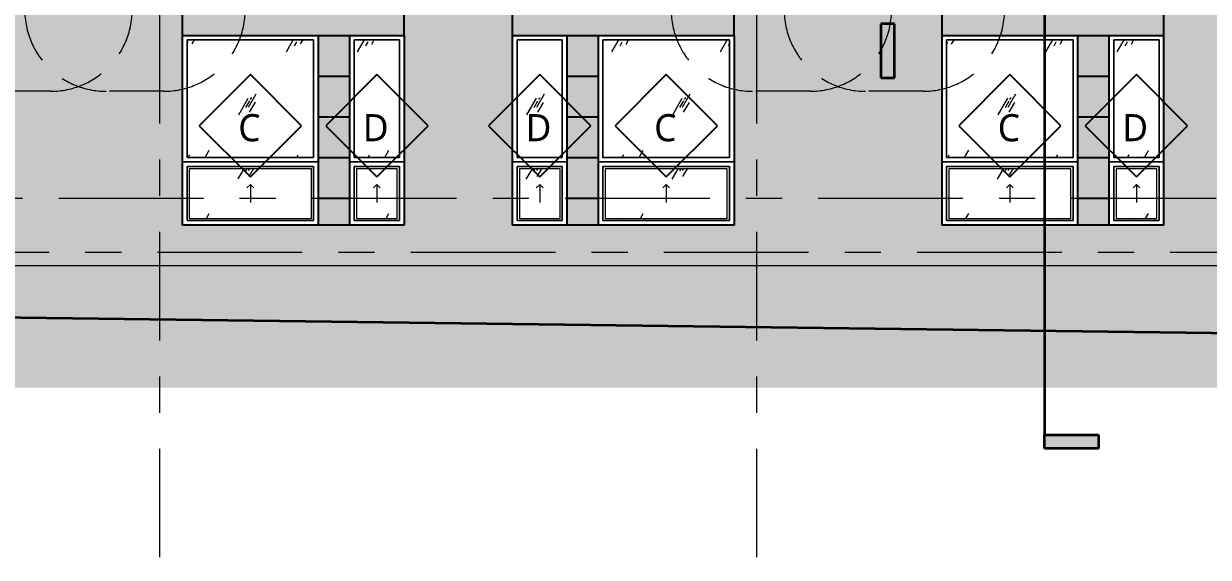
# Model space of a CAD drawing. Header units: inches. Extents: x 6 to 15224, y -733 to 6300.
# Drawn here: x 3543 to 4067, y 4950 to 5186 of the extents above; entities that cross this region are included whole.
import ezdxf

# ---------------------------------------------------------------- set-up
doc = ezdxf.new("R2010")
doc.units = ezdxf.units.IN
doc.header["$MEASUREMENT"] = 0
for name, pattern in [('Center 1_2_', [112, 64, -16, 16, -16]), ('Center 3_8_', [96, 48, -16, 16, -16]), ('Hidden 3_16_', [36, 24, -12])]:
    doc.linetypes.add(name, pattern=pattern)
for name, color, linetype, lineweight in [('A-DETL', 90, 'Continuous', 13), ('A-DETL-GENF', 92, 'Continuous', 13), ('A-FLOR-LEVL', 51, 'Continuous', 13), ('A-GENM', 13, 'Continuous', 18), ('A-GLAZ', 151, 'Continuous', 25), ('A-GLAZ-IDEN', 152, 'Continuous', 25), ('A-GLAZ-SILL', 1, 'Continuous', 18), ('A-WALL', 113, 'Continuous', 25), ('A-WALL-PATT', 111, 'Continuous', 25), ('G-ANNO-SYMB', 111, 'Continuous', 13), ('M-EQPM', 50, 'Continuous', 18), ('M-EQPM-HDLN', 50, 'Hidden 3_16_', 13), ('S-GRID', 1, 'Continuous', 13)]:
    doc.layers.add(name, color=color, linetype=linetype, lineweight=lineweight)
doc.styles.add('Open Sans_5', font='OpenSans-Regular.ttf', dxfattribs={"height": 12})

# ---------------------------------------------------------------- blocks, each defined once
blk = doc.blocks.new('1-2 WD Adaptive - 5_-0_x7_-0_-V3-WEST ELEVATION')
at = {"layer": 'A-GLAZ', "lineweight": 13}
h = blk.add_hatch(dxfattribs=at)
h.set_pattern_fill('FP_33', color=256, style=0, pattern_type=2)
h.set_pattern_definition([(59.808, (-2628.503, 5300.806), (144.0017, 239.99866), [9, -754.581]), (59.808, (-2629.237, 5294.193), (144.0017, 239.99866), [12, -751.581]), (59.808, (-2624.052, 5299.623), (144.0017, 239.99866), [6, -757.581]), (59.808, (-2625.641, 5296.844), (144.0017, 239.99866), [2, -761.581]), (59.808, (-2622.946, 5297.598), (144.0017, 239.99866), [15, -748.581]), (59.808, (-2597.528, 5267.404), (144.0017, 239.99866), [5.062, -758.519]), (59.808, (-2597.969, 5269.668), (144.0017, 239.99866), [6.75, -756.831]), (59.808, (-2599.178, 5269.525), (144.0017, 239.99866), [3.375, -760.206]), (59.808, (-2597.147, 5273.029), (144.0017, 239.99866), [1.125, -762.456]), (59.808, (-2602.361, 5266.297), (144.0017, 239.99866), [8.437, -755.144])])
h.paths.add_polyline_path([(-2664, 5263), (-2608, 5263), (-2608, 5315), (-2664, 5315), (-2664, 5266.34)])
at = {"layer": 'A-GLAZ-SILL', "lineweight": 13}
h = blk.add_hatch(dxfattribs=at)
h.set_pattern_fill('FP_32', color=256, style=0, pattern_type=2)
h.set_pattern_definition([(59.808, (-2628.503, 5272.806), (144.0017, 239.99866), [9, -754.581]), (59.808, (-2629.237, 5266.193), (144.0017, 239.99866), [12, -751.581]), (59.808, (-2624.052, 5271.623), (144.0017, 239.99866), [6, -757.581]), (59.808, (-2625.641, 5268.844), (144.0017, 239.99866), [2, -761.581]), (59.808, (-2622.946, 5269.598), (144.0017, 239.99866), [15, -748.581]), (59.808, (-2597.528, 5239.404), (144.0017, 239.99866), [5.063, -758.519]), (59.808, (-2597.969, 5241.668), (144.0017, 239.99866), [6.75, -756.831]), (59.808, (-2599.178, 5241.525), (144.0017, 239.99866), [3.375, -760.206]), (59.808, (-2597.147, 5245.029), (144.0017, 239.99866), [1.125, -762.456]), (59.808, (-2602.361, 5238.297), (144.0017, 239.99866), [8.438, -755.144])])
h.paths.add_polyline_path([(-2641, 5236), (-2609, 5236), (-2609, 5258), (-2663, 5258), (-2663, 5236), (-2656.71, 5236)])
at = {"layer": 'A-GLAZ', "lineweight": 13}
for p, q in [((-2666, 5317), (-2606, 5317)), ((-2666, 5233), (-2666, 5317)), ((-2608, 5315), (-2664, 5315)), ((-2664, 5315), (-2664, 5263)), ((-2608, 5263), (-2608, 5315)), ((-2606, 5317), (-2606, 5233)), ((-2664, 5263), (-2608, 5263)), ((-2666, 5261), (-2606, 5261)), ((-2606, 5261), (-2666, 5261)), ((-2608, 5259), (-2664, 5259)), ((-2664, 5259), (-2664, 5235)), ((-2608, 5235), (-2608, 5259)), ((-2606, 5233), (-2666, 5233)), ((-2664, 5235), (-2608, 5235))]:
    blk.add_line(p, q, dxfattribs=at)
at = {"layer": 'A-GLAZ', "linetype": 'Hidden 3_16_', "lineweight": 13}
for q in [(-2637.5, 5249.5), (-2634.5, 5249.5), (-2636, 5243)]:
    blk.add_line((-2636, 5251), q, dxfattribs=at)
at = {"layer": 'A-GLAZ-SILL'}
for p, q in [((-2664, 5315), (-2608, 5315)), ((-2664, 5263), (-2664, 5315)), ((-2608, 5315), (-2664, 5315)), ((-2664, 5315), (-2664, 5263)), ((-2608, 5315), (-2608, 5263)), ((-2608, 5263), (-2608, 5315)), ((-2608, 5263), (-2664, 5263)), ((-2664, 5263), (-2608, 5263)), ((-2664, 5259), (-2608, 5259)), ((-2664, 5235), (-2664, 5259)), ((-2608, 5259), (-2664, 5259)), ((-2664, 5259), (-2664, 5235)), ((-2609, 5258), (-2663, 5258)), ((-2663, 5258), (-2663, 5236)), ((-2609, 5236), (-2609, 5258)), ((-2608, 5259), (-2608, 5235)), ((-2608, 5235), (-2608, 5259)), ((-2663, 5236), (-2609, 5236)), ((-2608, 5235), (-2664, 5235)), ((-2664, 5235), (-2608, 5235))]:
    blk.add_line(p, q, dxfattribs=at)
blk = doc.blocks.new('1-2 WD Adaptive - 2_-0_x7_-0_-19880502-WEST ELEVATION')
at = {"layer": 'A-GLAZ', "lineweight": 13}
h = blk.add_hatch(dxfattribs=at)
h.set_pattern_fill('FP_29', color=256, style=0, pattern_type=2)
h.set_pattern_definition([(59.808, (-2837.003, 5300.806), (144.0017, 239.99866), [9, -754.581]), (59.808, (-2837.737, 5294.193), (144.0017, 239.99866), [12, -751.581]), (59.808, (-2832.552, 5299.623), (144.0017, 239.99866), [6, -757.581]), (59.808, (-2834.141, 5296.844), (144.0017, 239.99866), [2, -761.581]), (59.808, (-2831.446, 5297.598), (144.0017, 239.99866), [15, -748.581]), (59.808, (-2806.028, 5267.404), (144.0017, 239.99866), [5.062, -758.519]), (59.808, (-2806.469, 5269.668), (144.0017, 239.99866), [6.75, -756.831]), (59.808, (-2807.678, 5269.525), (144.0017, 239.99866), [3.375, -760.206]), (59.808, (-2805.647, 5273.029), (144.0017, 239.99866), [1.125, -762.456]), (59.808, (-2810.861, 5266.297), (144.0017, 239.99866), [8.437, -755.144])])
h.paths.add_polyline_path([(-2838.44, 5263), (-2834.5, 5263), (-2834.5, 5315), (-2854.5, 5315), (-2854.5, 5263)])
at = {"layer": 'A-GLAZ-SILL', "lineweight": 13}
h = blk.add_hatch(dxfattribs=at)
h.set_pattern_fill('FP_28', color=256, style=0, pattern_type=2)
h.set_pattern_definition([(59.808, (-2837.003, 5272.806), (144.0017, 239.99866), [9, -754.581]), (59.808, (-2837.737, 5266.193), (144.0017, 239.99866), [12, -751.581]), (59.808, (-2832.552, 5271.623), (144.0017, 239.99866), [6, -757.581]), (59.808, (-2834.141, 5268.844), (144.0017, 239.99866), [2, -761.581]), (59.808, (-2831.446, 5269.598), (144.0017, 239.99866), [15, -748.581]), (59.808, (-2806.028, 5239.404), (144.0017, 239.99866), [5.063, -758.519]), (59.808, (-2806.469, 5241.668), (144.0017, 239.99866), [6.75, -756.831]), (59.808, (-2807.678, 5241.525), (144.0017, 239.99866), [3.375, -760.206]), (59.808, (-2805.647, 5245.029), (144.0017, 239.99866), [1.125, -762.456]), (59.808, (-2810.861, 5238.297), (144.0017, 239.99866), [8.438, -755.144])])
h.paths.add_polyline_path([(-2835.5, 5236), (-2835.5, 5258), (-2853.5, 5258), (-2853.5, 5236)])
at = {"layer": 'A-GLAZ', "lineweight": 13}
for p, q in [((-2856.5, 5317), (-2832.5, 5317)), ((-2856.5, 5233), (-2856.5, 5317)), ((-2834.5, 5315), (-2854.5, 5315)), ((-2854.5, 5315), (-2854.5, 5263)), ((-2834.5, 5263), (-2834.5, 5315)), ((-2832.5, 5317), (-2832.5, 5233)), ((-2854.5, 5263), (-2834.5, 5263)), ((-2856.5, 5261), (-2832.5, 5261)), ((-2832.5, 5261), (-2856.5, 5261)), ((-2834.5, 5259), (-2854.5, 5259)), ((-2854.5, 5259), (-2854.5, 5235)), ((-2834.5, 5235), (-2834.5, 5259)), ((-2832.5, 5233), (-2856.5, 5233)), ((-2854.5, 5235), (-2834.5, 5235))]:
    blk.add_line(p, q, dxfattribs=at)
at = {"layer": 'A-GLAZ', "linetype": 'Hidden 3_16_', "lineweight": 13}
for q in [(-2846, 5249.5), (-2843, 5249.5), (-2844.5, 5243)]:
    blk.add_line((-2844.5, 5251), q, dxfattribs=at)
at = {"layer": 'A-GLAZ-SILL'}
for p, q in [((-2854.5, 5315), (-2834.5, 5315)), ((-2854.5, 5263), (-2854.5, 5315)), ((-2834.5, 5315), (-2854.5, 5315)), ((-2854.5, 5315), (-2854.5, 5263)), ((-2834.5, 5315), (-2834.5, 5263)), ((-2834.5, 5263), (-2834.5, 5315)), ((-2834.5, 5263), (-2854.5, 5263)), ((-2854.5, 5263), (-2834.5, 5263)), ((-2854.5, 5259), (-2834.5, 5259)), ((-2854.5, 5235), (-2854.5, 5259)), ((-2834.5, 5259), (-2854.5, 5259)), ((-2854.5, 5259), (-2854.5, 5235)), ((-2835.5, 5258), (-2853.5, 5258)), ((-2853.5, 5258), (-2853.5, 5236)), ((-2835.5, 5236), (-2835.5, 5258)), ((-2834.5, 5259), (-2834.5, 5235)), ((-2834.5, 5235), (-2834.5, 5259)), ((-2853.5, 5236), (-2835.5, 5236)), ((-2834.5, 5235), (-2854.5, 5235)), ((-2854.5, 5235), (-2834.5, 5235))]:
    blk.add_line(p, q, dxfattribs=at)
blk = doc.blocks.new('ME Louvers w Trim-AM - 24_ x 8_-19880462-WEST ELEVATION')
at = {"layer": 'A-GENM', "lineweight": 13}
for p, q in [((-1331.81, 5329.75), (-1354.31, 5329.75)), ((-1354.31, 5329.48), (-1331.81, 5329.48)), ((-1331.81, 5328.1), (-1354.31, 5328.1)), ((-1331.81, 5327.95), (-1354.31, 5327.95)), ((-1331.81, 5327.9), (-1354.31, 5327.9)), ((-1354.31, 5327.63), (-1331.81, 5327.63)), ((-1331.81, 5326.25), (-1354.31, 5326.25)), ((-1331.81, 5326.1), (-1354.31, 5326.1)), ((-1331.81, 5326.05), (-1354.31, 5326.05)), ((-1354.31, 5325.78), (-1331.81, 5325.78)), ((-1331.81, 5324.4), (-1354.31, 5324.4)), ((-1331.81, 5324.25), (-1354.31, 5324.25))]:
    blk.add_line(p, q, dxfattribs=at)
at = {"layer": 'M-EQPM'}
for p, q in [((-1330.31, 5331.75), (-1355.81, 5331.75)), ((-1355.81, 5331.75), (-1355.81, 5322.25)), ((-1354.31, 5323.75), (-1354.31, 5330.25)), ((-1354.31, 5330.25), (-1331.81, 5330.25)), ((-1331.81, 5330.25), (-1331.81, 5323.75)), ((-1330.31, 5322.25), (-1330.31, 5331.75)), ((-1355.81, 5322.25), (-1330.31, 5322.25)), ((-1331.81, 5323.75), (-1354.31, 5323.75))]:
    blk.add_line(p, q, dxfattribs=at)
at = {"layer": 'M-EQPM-HDLN'}
for p, q in [((-1355.81, 5367.75), (-1330.31, 5367.75)), ((-1391.81, 5322.25), (-1391.81, 5331.75)), ((-1294.31, 5331.75), (-1294.31, 5322.25)), ((-1330.31, 5286.25), (-1355.81, 5286.25))]:
    blk.add_line(p, q, dxfattribs=at)
for centre, start, end in [((-1355.81, 5331.75), 90, 180), ((-1330.31, 5331.75), 360, 90), ((-1355.81, 5322.25), 180, 270), ((-1330.31, 5322.25), 270, 360)]:
    blk.add_arc(centre, 36, start, end, dxfattribs=at)
blk = doc.blocks.new('TAG Window-AM - Standard-51685-WEST ELEVATION')
at = {"layer": 'A-GLAZ-IDEN'}
for p, q in [((-3095.5, 5558.5), (-3118.13, 5535.88)), ((-3072.87, 5535.88), (-3095.5, 5558.5)), ((-3118.13, 5535.88), (-3095.5, 5513.25)), ((-3095.5, 5513.25), (-3072.87, 5535.88))]:
    blk.add_line(p, q, dxfattribs=at)
blk = doc.blocks.new('Section - Rec_Vertical_3_64_ x 3_16_-800511-WEST ELEVATION')
at = {"layer": 'G-ANNO-SYMB'}
blk.add_hatch(color=256, dxfattribs=at).paths.add_polyline_path([(-3663.9, 4995.9), (-3687.9, 4995.9), (-3687.9, 4989.9), (-3663.9, 4989.9)])
at = {"layer": 'G-ANNO-SYMB', "lineweight": 35}
for p, q in [((-3687.9, 4989.9), (-3687.9, 4995.9)), ((-3687.9, 4995.9), (-3663.9, 4995.9)), ((-3663.9, 4995.9), (-3663.9, 4989.9)), ((-3663.9, 4989.9), (-3687.9, 4989.9))]:
    blk.add_line(p, q, dxfattribs=at)
blk = doc.blocks.new('Drafting View - Rec_Horizontal_3_16_ x 3_64_-800513-WEST ELEVATION')
at = {"layer": 'G-ANNO-SYMB'}
blk.add_hatch(color=256, dxfattribs=at).paths.add_polyline_path([(-1349.07, 5186.17), (-1343.07, 5186.17), (-1343.07, 5162.17), (-1349.07, 5162.17)])
at = {"layer": 'G-ANNO-SYMB', "lineweight": 35}
for p, q in [((-1349.07, 5186.17), (-1349.07, 5162.17)), ((-1343.07, 5186.17), (-1349.07, 5186.17)), ((-1343.07, 5162.17), (-1343.07, 5186.17)), ((-1349.07, 5162.17), (-1343.07, 5162.17))]:
    blk.add_line(p, q, dxfattribs=at)

msp = doc.modelspace()

# ---------------------------------------------------------------- hatches: boundary and pattern name
at = {"layer": 'A-DETL-GENF'}
h = msp.add_hatch(dxfattribs=at)
h.set_pattern_fill('FP_140', color=8, style=0, pattern_type=2)
h.set_pattern_definition([(50, (3669.645, 0), (18.362056, -1.60683), [1.92, -21.12]), (355, (3669.645, 0), (-3.55226, 19.255874), [1.536, -16.896]), (100.451, (3671.175, -0.134), (14.81021, 17.649286), [1.632, -17.949]), (46.184, (3669.645, 5.12), (27.32125, -4.23761), [2.88, -31.68]), (96.636, (3671.922, 4.767), (23.92754, 24.93717), [2.448, -26.924]), (351.184, (3669.645, 5.12), (23.92765, 24.93743), [2.304, -25.344]), (21, (3672.205, 3.84), (15.28081, -10.307465), [1.92, -21.12]), (326, (3672.205, 3.84), (6.22856, 18.563735), [1.536, -16.896]), (71.451, (3673.479, 2.981), (21.509846, 8.25628), [1.632, -17.949]), (37.5, (3669.6447, 0), (0.311095, 8.5225365), [0.16896, -16.522, 0.16896, -16.983, -16.96]), (37.5, (3669.6447, 0), (0.311095, 8.5225365), [-33.843, 0.16896, -16.791]), (7.5, (3669.645, 0), (6.734636, 10.097431), [0.16896, -9.61, 0.16896, -16.138, -6.464]), (7.5, (3669.645, 0), (6.734636, 10.097431), [-26.086, 0.16896, -6.295]), (327.5, (3663.936, 0), (13.666107, -0.577186), [0.16896, -6.231, 0.16896, -19.799, -26.496]), (327.5, (3663.936, 0), (13.666107, -0.577186), [-26.368, 0.16896, -26.327]), (317.5, (3661.376, 0), (14.929853, 2.562859), [0.16896, -8.151, 0.16896, -13.092, -18.816]), (317.5, (3661.376, 0), (14.929853, 2.562859), [-21.581, 0.16896, -18.647])])
h.paths.add_polyline_path([(4245.67166239, 5047), (4245.67166239, 5079), (1730.85916239, 5079), (1730.85916239, 5070), (2452.2583923, 5070), (4243.42166239, 5047.02885559)])
msp.add_hatch(color=29, dxfattribs=at).paths.add_polyline_path([(3183.71645793, 5025.10127351), (5326.80979127, 5025.10127351), (5326.80979127, 5046.98441019), (4242.67166239, 5047.03847412), (2452.2583923, 5070), (1040.6231246, 5070), (1040.6231246, 5025.10127351), (3116.74479127, 5025.10127351)])
at = {"layer": 'A-WALL-PATT', "lineweight": 13}
h = msp.add_hatch(dxfattribs=at)
h.set_pattern_fill('FP_12', color=256, style=0, pattern_type=2)
h.set_pattern_definition([(180, (4276.109, 5109), (-2e-15, -18), [36, 0]), (180, (4276.109, 5127), (-2e-15, -18), [36, 0]), (180, (4276.109, 5124), (-2e-15, -18), [36, 0]), (180, (4276.109, 5121), (-2e-15, -18), [36, 0]), (180, (4276.109, 5118), (-2e-15, -18), [36, 0]), (180, (4276.109, 5115), (-2e-15, -18), [36, 0]), (180, (4276.109, 5112), (-2e-15, -18), [36, 0]), (90, (4240.11, 5109), (-36, 2e-15), [18, 0]), (90, (4252.11, 5109), (-36, 2e-15), [18, 0]), (90, (4264.11, 5109), (-36, 2e-15), [18, 0]), (90, (4276.11, 5109), (-36, 2e-15), [18, 0]), (180, (4276.109, 5126), (-2e-15, -18), [36, 0]), (180, (4276.109, 5123), (-2e-15, -18), [36, 0]), (180, (4276.109, 5120), (-2e-15, -18), [36, 0]), (180, (4276.109, 5117), (-2e-15, -18), [36, 0]), (180, (4276.109, 5114), (-2e-15, -18), [36, 0]), (180, (4276.109, 5111), (-2e-15, -18), [36, 0])])
h.paths.add_polyline_path([(3585.54645793, 5079), (4234.54666239, 5079), (4234.54666239, 5221), (4193.10916239, 5221), (4193.10916239, 5181), (4193.17166239, 5181), (4193.17166239, 5097), (4133.17166239, 5097), (4133.17166239, 5097.0625), (4119.17166239, 5097.0625), (4119.17166239, 5097), (4095.17166239, 5097), (4095.17166239, 5221), (4047.10916239, 5221), (4047.10916239, 5181), (4047.17166239, 5181), (4047.17166239, 5097), (4023.17166239, 5097), (4023.17166239, 5097.0625), (4009.17166239, 5097.0625), (4009.17166239, 5097), (3949.17166239, 5097), (3949.17166239, 5221), (3857.10916239, 5220.99184783), (3857.10916239, 5181), (3857.17166239, 5181), (3857.17166239, 5097), (3797.17166239, 5097), (3797.17166239, 5097.0625), (3783.17166239, 5097.0625), (3783.17166239, 5097), (3759.17166239, 5097), (3759.17166239, 5221), (3711.10916239, 5221), (3711.10916239, 5181), (3711.17166239, 5181), (3711.17166239, 5097), (3687.17166239, 5097), (3687.17166239, 5097.0625), (3673.17166239, 5097.0625), (3673.17166239, 5097), (3613.17166239, 5097), (3613.17166239, 5221), (3521.10916239, 5221), (3521.10916239, 5181), (3521.17166239, 5181), (3521.17166239, 5097), (3461.17166239, 5097), (3461.17166239, 5097.0625), (3447.17166239, 5097.0625), (3447.17166239, 5097), (3423.17166239, 5097), (3423.17166239, 5221), (3375.10916239, 5221), (3375.10916239, 5181), (3375.17166239, 5181), (3375.17166239, 5097), (3351.17166239, 5097), (3351.1456246, 5097.06238376), (3337.17166239, 5097.0625), (3337.17166239, 5097), (3277.17166239, 5097), (3277.17166239, 5221), (3185.10916239, 5221), (3185.10916239, 5181), (3185.17166239, 5181), (3185.17166239, 5097), (3125.17166239, 5097), (3125.17166239, 5097.0625), (3111.17166239, 5097.0625), (3111.17166239, 5097), (3087.17166239, 5097), (3087.17166239, 5221), (3039.10916239, 5221), (3039.10916239, 5181), (3039.17166239, 5181), (3039.17166239, 5097), (3015.17166239, 5097), (3015.17166239, 5097.0625), (3001.17166239, 5097.0625), (3001.17166239, 5097), (2941.17166239, 5097), (2941.17166239, 5221), (2849.10916239, 5221), (2849.10916239, 5181), (2849.17166239, 5181), (2849.17166239, 5097), (2789.17166239, 5097), (2789.17166239, 5097.0625), (2775.17166239, 5097.0625), (2775.17166239, 5097), (2751.17166239, 5097), (2751.17166239, 5221), (2703.10916239, 5221), (2703.10916239, 5181), (2703.17166239, 5181), (2703.17166239, 5097), (2679.17166239, 5097), (2679.17166239, 5097.0625), (2665.17166239, 5097.0625), (2665.17166239, 5097), (2605.17166239, 5097), (2605.17166239, 5221), (2512.73416239, 5221), (2512.73416239, 5097.0625), (2512.67166239, 5097), (2452.67166239, 5097), (2452.67166239, 5097.0625), (2438.67166239, 5097.0625), (2438.65666627, 5097), (2414.67166239, 5097), (2414.67166239, 5181), (2414.73416239, 5181), (2414.73416239, 5221), (2384.17166239, 5221), (2384.17166239, 5079), (2385.84725418, 5079.05414839), (2385.84725418, 5088), (2393.47225418, 5088), (2393.47225418, 5079), (3451.6031246, 5079)])
h.paths.add_polyline_path([(2595.17166239, 5192.25), (2571.17166239, 5192.25), (2571.17166239, 5201.75), (2596.67166239, 5201.75), (2596.67166239, 5192.25), (2596.49978739, 5192.25)])
h.paths.add_polyline_path([(2545.66221614, 5192.25), (2521.17166239, 5192.25), (2521.17166239, 5201.75), (2546.67166239, 5201.75), (2546.67166239, 5192.25)])
h.paths.add_polyline_path([(3915.35916239, 5192.25), (3915.35916239, 5201.75), (3940.85916239, 5201.75), (3940.85916239, 5192.25), (3915.64871317, 5192.25)])
h.paths.add_polyline_path([(3889.85183817, 5192.25), (3865.35916239, 5192.25), (3865.35916239, 5201.75), (3890.85916239, 5201.75), (3890.85916239, 5192.25)])
h.paths.add_polyline_path([(3268.85916239, 5192.25), (3243.35916239, 5192.25), (3243.35916239, 5201.75), (3268.85916239, 5201.75), (3268.85916239, 5193)])
h.paths.add_polyline_path([(3217.85183817, 5192.25), (3193.35916239, 5192.25), (3193.35916239, 5201.75), (3218.85916239, 5201.75), (3218.85916239, 5192.25)])
h.paths.add_polyline_path([(3585.54645793, 5192.25), (3579.35916239, 5192.25), (3579.35916239, 5201.75), (3604.85916239, 5201.75), (3604.85916239, 5192.25), (3589.83785557, 5192.25)])
h.paths.add_polyline_path([(2857.29666239, 5192.25), (2857.29666239, 5201.75), (2882.79666239, 5201.75), (2882.79666239, 5192.25), (2857.48806864, 5192.25)])
h.paths.add_polyline_path([(3529.35916239, 5192.25), (3529.35916239, 5201.75), (3554.85916239, 5201.75), (3554.85916239, 5192.25), (3529.54666239, 5192.25)])
h.paths.add_polyline_path([(2907.29666239, 5192.25), (2907.29666239, 5201.75), (2932.79666239, 5201.75), (2932.79666239, 5192.25), (2907.58670145, 5192.25)])
at = {"layer": 'A-WALL-PATT'}
for points in [[(3682.54666239, 5097.0625), (3687.17166239, 5097.0625), (3687.17166239, 5181), (3711.10916239, 5181), (3711.10916239, 5221), (3613.17166239, 5221), (3613.17166239, 5181), (3673.17166239, 5181), (3673.17166239, 5097.0625)], [(3786.46145793, 5097.0625), (3797.17166239, 5097.0625), (3797.17166239, 5181), (3857.10916239, 5181), (3857.10916239, 5221), (3759.17166239, 5221), (3759.17166239, 5181), (3783.17166239, 5181), (3783.17166239, 5097.0625)], [(4009.17166239, 5097.0625), (4023.17166239, 5097.0625), (4023.17166239, 5181), (4047.10916239, 5181), (4047.10916239, 5221), (3949.17166239, 5221), (3949.17166239, 5181), (4009.17166239, 5181), (4009.17166239, 5112.95780433)]]:
    msp.add_hatch(color=256, dxfattribs=at).paths.add_polyline_path(points)

# ---------------------------------------------------------------- linework, layer by layer
at = {"layer": 'A-DETL', "lineweight": 25}
for p, q in [((3673.17166239, 5181), (3687.17166239, 5181)), ((3673.17166239, 5181), (3687.17166239, 5181)), ((3783.17166239, 5181), (3797.17166239, 5181)), ((3783.17166239, 5181), (3797.17166239, 5181)), ((4009.17166239, 5181), (4023.17166239, 5181)), ((4009.17166239, 5181), (4023.17166239, 5181)), ((3673.17166239, 5163), (3687.17166239, 5163)), ((3783.17166239, 5163), (3797.17166239, 5163)), ((4009.17166239, 5163), (4023.17166239, 5163)), ((3673.17166239, 5145), (3687.17166239, 5145)), ((3783.17166239, 5145), (3797.17166239, 5145)), ((4009.17166239, 5145), (4023.17166239, 5145)), ((3673.17166239, 5127), (3687.17166239, 5127)), ((3783.17166239, 5127), (3797.17166239, 5127)), ((4009.17166239, 5127), (4023.17166239, 5127)), ((3673.17166239, 5109), (3687.17166239, 5109)), ((3783.17166239, 5109), (3797.17166239, 5109)), ((4009.17166239, 5109), (4023.17166239, 5109))]:
    msp.add_line(p, q, dxfattribs=at)
at = {"layer": 'A-DETL', "lineweight": 18}
msp.add_line((4245.67166239, 5079), (1730.85916239, 5079), dxfattribs=at)
at = {"layer": 'A-DETL', "lineweight": 35}
msp.add_line((4246.88726953, 5046.98441019), (2452.2583923, 5070), dxfattribs=at)
at = {"layer": 'A-FLOR-LEVL', "linetype": 'Center 1_2_'}
for p, q in [((1318.4277019, 5109), (5455.71284829, 5109)), ((1026.1139134, 5085), (5391.71284829, 5085))]:
    msp.add_line(p, q, dxfattribs=at)
at = {"layer": 'A-WALL'}
for p, q in [((3613.17166239, 5097), (3613.17166239, 5317)), ((3759.17166239, 5097), (3759.17166239, 5317)), ((3949.17166239, 5097), (3949.17166239, 5317)), ((3711.10916239, 5221), (3711.10916239, 5181)), ((3857.10916239, 5221), (3857.10916239, 5181)), ((4047.10916239, 5221), (4047.10916239, 5181)), ((3613.17166239, 5181), (3673.17166239, 5181)), ((3673.17166239, 5181), (3673.17166239, 5097)), ((3687.17166239, 5097), (3687.17166239, 5181)), ((3687.17166239, 5181), (3711.17166239, 5181)), ((3711.17166239, 5181), (3711.17166239, 5097)), ((3759.17166239, 5181), (3783.17166239, 5181)), ((3783.17166239, 5181), (3783.17166239, 5097)), ((3797.17166239, 5097), (3797.17166239, 5181)), ((3797.17166239, 5181), (3857.17166239, 5181)), ((3857.17166239, 5181), (3857.17166239, 5097)), ((3949.17166239, 5181), (4009.17166239, 5181)), ((4009.17166239, 5181), (4009.17166239, 5097)), ((4023.17166239, 5097), (4023.17166239, 5181)), ((4023.17166239, 5181), (4047.17166239, 5181)), ((4047.17166239, 5181), (4047.17166239, 5097)), ((3673.17166239, 5097), (3613.17166239, 5097)), ((3687.17166239, 5097.0625), (3673.17166239, 5097.0625)), ((3711.17166239, 5097), (3687.17166239, 5097)), ((3783.17166239, 5097), (3759.17166239, 5097)), ((3797.17166239, 5097.0625), (3783.17166239, 5097.0625)), ((3857.17166239, 5097), (3797.17166239, 5097)), ((4009.17166239, 5097), (3949.17166239, 5097)), ((4023.17166239, 5097.0625), (4009.17166239, 5097.0625)), ((4047.17166239, 5097), (4023.17166239, 5097))]:
    msp.add_line(p, q, dxfattribs=at)
at = {"layer": 'G-ANNO-SYMB', "lineweight": 35}
msp.add_line((3994.47303892, 6128.88796084), (3994.47303892, 5004.13723039), dxfattribs=at)
at = {"layer": 'S-GRID', "linetype": 'Center 3_8_'}
for p, q in [((3603.17166239, 4950), (3603.17166239, 6251.21253225)), ((3867.17166239, 4950), (3867.17166239, 6251.21253225))]:
    msp.add_line(p, q, dxfattribs=at)

# ---------------------------------------------------------------- block references
at = {"layer": 'A-GLAZ'}
for name, p in [('1-2 WD Adaptive - 5_-0_x7_-0_-V3-WEST ELEVATION', (6279.17166239, -136)), ('1-2 WD Adaptive - 2_-0_x7_-0_-19880502-WEST ELEVATION', (6543.67166239, -136)), ('1-2 WD Adaptive - 2_-0_x7_-0_-19880502-WEST ELEVATION', (6615.67166239, -136)), ('1-2 WD Adaptive - 5_-0_x7_-0_-V3-WEST ELEVATION', (6463.17166239, -136)), ('1-2 WD Adaptive - 5_-0_x7_-0_-V3-WEST ELEVATION', (6615.17166239, -136)), ('1-2 WD Adaptive - 2_-0_x7_-0_-19880502-WEST ELEVATION', (6879.67166239, -136))]:
    msp.add_blockref(name, p, dxfattribs=at)
at = {"layer": 'A-GLAZ-IDEN'}
for p in [(6738.67166239, -394.875), (6794.67166239, -394.875), (6866.67166239, -394.875), (6922.67166239, -394.875), (7074.67166239, -394.875), (7130.67166239, -394.875)]:
    msp.add_blockref('TAG Window-AM - Standard-51685-WEST ELEVATION', p, dxfattribs=at)
at = {"layer": 'G-ANNO-SYMB', "lineweight": 35}
for name, p in [('Drafting View - Rec_Horizontal_3_16_ x 3_64_-800513-WEST ELEVATION', (5271.17166239, 0)), ('Section - Rec_Vertical_3_64_ x 3_16_-800511-WEST ELEVATION', (7682.37327647, 8.23533725))]:
    msp.add_blockref(name, p, dxfattribs=at)
at = {"layer": 'M-EQPM-HDLN'}
for p in [(4885.17166239, -130), (4935.17166239, -130), (5221.17166239, -130), (5271.17166239, -130)]:
    msp.add_blockref('ME Louvers w Trim-AM - 24_ x 8_-19880462-WEST ELEVATION', p, dxfattribs=at)

# ---------------------------------------------------------------- texts
at = {"layer": 'A-GLAZ-IDEN', "lineweight": 13, "char_height": 12, "attachment_point": 1, "style": 'Open Sans_5'}
for s, insert, width in [('C', (3637.80580368, 5146.13131631), 12.928), ('D', (3692.94911077, 5146.13131631), 14.948), ('D', (3764.94911077, 5146.13131631), 14.948), ('C', (3821.80580368, 5146.13131631), 12.928), ('C', (3973.80580368, 5146.13131631), 12.928), ('D', (4028.94911077, 5146.13131631), 14.948)]:
    msp.add_mtext(s, dxfattribs=dict(at, insert=insert, width=width))

doc.saveas('drawing.dxf')
